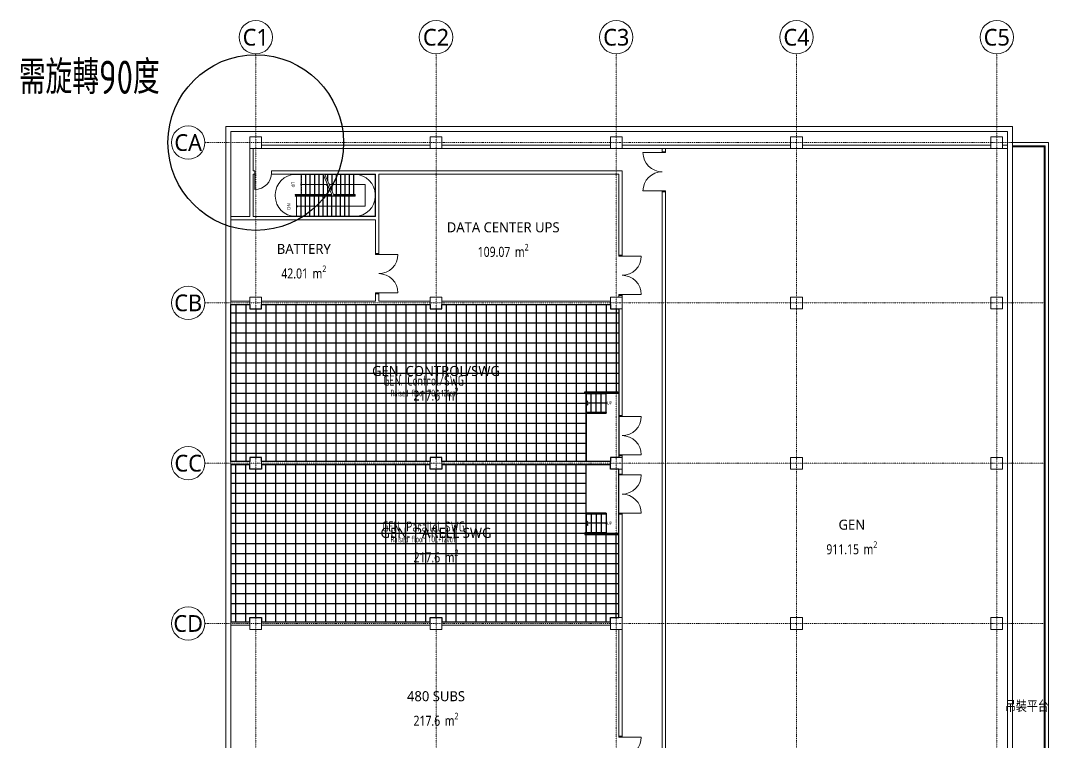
# Model space of a CAD drawing. Extents: x -186874 to 511851, y 4933 to 222627.
# Drawn here: x -186874 to -125285, y 30302 to 73531 of the extents above; entities that cross this region are included whole.
import ezdxf
from ezdxf.enums import TextEntityAlignment as Align

# ---------------------------------------------------------------- set-up
doc = ezdxf.new("R2010")
doc.units = 0
doc.header["$LTSCALE"] = 5
for name, pattern in [('CUP- L30$0$JJP_三點線', [0.9, 0.3, -0.15, 0, -0.15, 0, -0.15, 0, -0.15]), ('CUP- L30$0$JJP_虛線(退縮線、投影線、地下室範圍、非屬本工程、圖面分區)', [0.45, 0.3, -0.15]), ('XCDR30$0$HIDDEN2', [0.1875, 0.125, -0.0625])]:
    doc.linetypes.add(name, pattern=pattern)
for name, color, linetype in [('CUP- L30$0$A-OBJE-2D.Newcub', 252, 'Continuous'), ('CUP- L30$0$A-RAIL.Newcub', 252, 'Continuous'), ('CUP- L30$0$A-STRS.Newcub', 252, 'Continuous'), ('CUP- L30$0$A-TEXT.Newcub', 252, 'Continuous'), ('CUP- L30$0$A-WALL-EX.Newcub', 252, 'Continuous'), ('CUP- L30$0$A-WALL-IN.Newcub', 252, 'Continuous'), ('CUP- L30$0$A-ZONE.Newcub', 252, 'Continuous'), ('CUP- L30$0$Door', 252, 'Continuous'), ('CUP- L30$0$S-COL.Newcub', 252, 'Continuous'), ('CUP- L30$0$S-GRID.Newcub', 252, 'Continuous'), ('CUP- L30$0$S-SLAB-SHOW.Newcub', 252, 'Continuous'), ('XCDP30$0$A-CR-TT2', 1, 'Continuous'), ('XCDP30$0$A-CR-TXT', 2, 'Continuous'), ('XCDP30$0$A-ST-txt (200K)', 1, 'Continuous'), ('XCDP30$0$A-STAIR (200K)', 2, 'Continuous'), ('XCDR30$0$A-R-Divider', 75, 'XCDR30$0$HIDDEN2'), ('XCDR30$0$A-R-Plan_RH-120cm', 191, 'Continuous')]:
    doc.layers.add(name, color=color, linetype=linetype)
doc.layers.add('XCDR30$0$A-Area', color=170, linetype='Continuous', plot=False)
doc.styles.add('CUP- L30$0$aa-txt', font='isocp.shx', dxfattribs={"bigfont": 'chineset'})
doc.styles.add('CUP- L30$0$Standard', font='', dxfattribs={"width": 0.8})
doc.styles.add('XCDP30$0$AA-TXT', font='isocp.shx', dxfattribs={"width": 0.8, "bigfont": 'china.shx'})
doc.styles.add('XCDR30$0$AA-TXT', font='isocp.shx', dxfattribs={"width": 0.8, "bigfont": 'chineset.shx'})
doc.styles.get('CUP- L30$0$Standard').set_extended_font_data('Microsoft JhengHei')

# ---------------------------------------------------------------- blocks, each defined once
blk = doc.blocks.new('XCDP30')
at = {"layer": 'XCDP30$0$A-ST-txt (200K)'}
for p, q in [((-152981, 50625), (-152884, 50754)), ((-151781, 50625), (-152981, 50625)), ((-152981, 50625), (-152884, 50496)), ((-152981, 43425), (-152884, 43554)), ((-151781, 43425), (-152981, 43425)), ((-152981, 43425), (-152884, 43296))]:
    blk.add_line(p, q, dxfattribs=at)
for centre in [(-151781, 50625), (-151781, 43425)]:
    blk.add_circle(centre, 25, dxfattribs=at)
at = {"layer": 'XCDP30$0$A-STAIR (200K)'}
for p, q in [((-153056, 51290, 0), (-151081, 51290)), ((-153056, 51193, 0), (-153056, 51290, 0)), ((-153031, 51193, 0), (-153056, 51193, 0)), ((-153031, 51265, 0), (-151081, 51265)), ((-153031, 51193, 0), (-153031, 51265, 0)), ((-152991, 51225), (-151781, 51225, 0)), ((-152991, 51187, 0), (-152991, 51225, 0)), ((-152991, 51218), (-151781, 51218, 0)), ((-152991, 51193), (-151781, 51193, 0)), ((-151781, 51187, 0), (-152991, 51187)), ((-152981, 50063), (-152981, 51225)), ((-152681, 50063, 0), (-152681, 51187, 0)), ((-152381, 50063, 0), (-152381, 51187, 0)), ((-152081, 50063, 0), (-152081, 51187, 0)), ((-151781, 50025, 0), (-151781, 51225, 0)), ((-151781, 51187, 0), (-151781, 51225, 0)), ((-151081, 51265), (-151081, 51290)), ((-151781, 50063), (-152991, 50063)), ((-152991, 50063, 0), (-152991, 50025, 0)), ((-152991, 50056), (-151781, 50056)), ((-152991, 50031), (-151781, 50031)), ((-152991, 50025), (-151781, 50025)), ((-151781, 50025, 0), (-152981, 50025, 0)), ((-151781, 50063), (-151781, 50025)), ((-152991, 44025), (-151781, 44025)), ((-152991, 43987, 0), (-152991, 44025, 0)), ((-152991, 44018), (-151781, 44018)), ((-152991, 43993), (-151781, 43993)), ((-151781, 43987), (-152991, 43987)), ((-151781, 44025, 0), (-152981, 44025, 0)), ((-152981, 43987), (-152981, 42825)), ((-152681, 43987, 0), (-152681, 42863, 0)), ((-152381, 43987, 0), (-152381, 42863, 0)), ((-152081, 43987, 0), (-152081, 42863, 0)), ((-151781, 44025, 0), (-151781, 42825, 0)), ((-151781, 43987), (-151781, 44025)), ((-153056, 42856, 0), (-153056, 42760, 0)), ((-153031, 42856, 0), (-153056, 42856, 0)), ((-153056, 42760, 0), (-151081, 42760)), ((-153031, 42856, 0), (-153031, 42785, 0)), ((-153031, 42785, 0), (-151081, 42785)), ((-151781, 42863, 0), (-152991, 42863)), ((-152991, 42863, 0), (-152991, 42825, 0)), ((-152991, 42856), (-151781, 42856, 0)), ((-152991, 42831), (-151781, 42831, 0)), ((-152991, 42825), (-151781, 42825, 0)), ((-151781, 42863, 0), (-151781, 42825, 0)), ((-151081, 42785), (-151081, 42760))]:
    blk.add_line(p, q, dxfattribs=at)
at = {"layer": 'XCDP30$0$A-CR-TT2', "style": 'XCDP30$0$AA-TXT', "width": 0.6}
for p in [(-162728, 51223), (-162728, 42483)]:
    blk.add_text('Raised floor TOC+120cm', height=400, dxfattribs=at).set_placement(p, align=Align.MIDDLE)
at = {"layer": 'XCDP30$0$A-CR-TXT', "style": 'XCDP30$0$AA-TXT', "width": 0.8}
for s, p in [('GEN. Control/SWG', (-162728, 51973)), ('GEN. Parallel SWG', (-162728, 43233))]:
    blk.add_text(s, height=600, dxfattribs=at).set_placement(p, align=Align.MIDDLE)
at = {"layer": 'XCDP30$0$A-ST-txt (200K)', "style": 'XCDP30$0$AA-TXT', "width": 0.8}
for p in [(-151584, 50625), (-151584, 43425)]:
    blk.add_text('UP', height=200, dxfattribs=at).set_placement(p, align=Align.MIDDLE)
blk = doc.blocks.new('CUP- L30')
at = {"layer": 'CUP- L30$0$A-OBJE-2D.Newcub', "lineweight": 0}
blk.add_line((-171611, 63010), (-171611, 63110), dxfattribs=at)
for centre, start, end in [((-170411, 63110), 90, 180), ((-166831, 63110), 0, 90), ((-170411, 63010), 180, 270), ((-166831, 63010), 270, 0)]:
    blk.add_arc(centre, 1200, start, end, dxfattribs=at)
at = {"layer": 'CUP- L30$0$A-RAIL.Newcub', "lineweight": 0}
for p, q in [((-127431, 66025), (-127431, 65975)), ((-125485, 66025), (-127431, 66025)), ((-127431, 66025), (-127431, 65975)), ((-125485, 66025), (-127431, 66025)), ((-127431, 66025), (-127431, 65975)), ((-125485, 66025), (-127431, 66025)), ((-127431, 66025), (-127431, 65975)), ((-125485, 66025), (-127431, 66025)), ((-127431, 66025), (-127431, 65975)), ((-125485, 66025), (-127431, 66025)), ((-127431, 65975), (-125535, 65975)), ((-127431, 65975), (-125535, 65975)), ((-127431, 65975), (-125535, 65975)), ((-127431, 65975), (-125535, 65975)), ((-127431, 65975), (-125535, 65975)), ((-125535, 65975), (-125535, 8875)), ((-125535, 65975), (-125535, 8875)), ((-125535, 65975), (-125535, 8875)), ((-125535, 65975), (-125535, 8875)), ((-125535, 65975), (-125535, 8875)), ((-125485, 8825), (-125485, 66025)), ((-125485, 8825), (-125485, 66025)), ((-125485, 8825), (-125485, 66025)), ((-125485, 8825), (-125485, 66025)), ((-125485, 8825), (-125485, 66025))]:
    blk.add_line(p, q, dxfattribs=at)
at = {"layer": 'CUP- L30$0$A-RAIL.Newcub', "lineweight": 0, "flags": 128}
for points in [[(-126487, 66025), (-126487, 65975), (-126477, 65975), (-126477, 66025)], [(-126387, 66025), (-126387, 65975), (-126377, 65975), (-126377, 66025)], [(-125485, 65977), (-125535, 65977), (-125535, 65967), (-125485, 65967)], [(-125485, 65877), (-125535, 65877), (-125535, 65867), (-125485, 65867)], [(-125485, 64977), (-125535, 64977), (-125535, 64967), (-125485, 64967)], [(-125485, 64877), (-125535, 64877), (-125535, 64867), (-125485, 64867)], [(-125485, 63977), (-125535, 63977), (-125535, 63967), (-125485, 63967)], [(-125485, 63877), (-125535, 63877), (-125535, 63867), (-125485, 63867)], [(-125485, 62977), (-125535, 62977), (-125535, 62967), (-125485, 62967)], [(-125485, 62877), (-125535, 62877), (-125535, 62867), (-125485, 62867)], [(-125485, 61977), (-125535, 61977), (-125535, 61967), (-125485, 61967)], [(-125485, 61877), (-125535, 61877), (-125535, 61867), (-125485, 61867)], [(-125485, 60977), (-125535, 60977), (-125535, 60967), (-125485, 60967)], [(-125485, 60877), (-125535, 60877), (-125535, 60867), (-125485, 60867)], [(-125485, 59977), (-125535, 59977), (-125535, 59967), (-125485, 59967)], [(-125485, 59877), (-125535, 59877), (-125535, 59867), (-125485, 59867)], [(-125485, 58977), (-125535, 58977), (-125535, 58967), (-125485, 58967)], [(-125485, 58877), (-125535, 58877), (-125535, 58867), (-125485, 58867)], [(-125485, 57977), (-125535, 57977), (-125535, 57967), (-125485, 57967)], [(-125485, 57877), (-125535, 57877), (-125535, 57867), (-125485, 57867)], [(-125485, 56978), (-125535, 56978), (-125535, 56968), (-125485, 56968)], [(-125485, 56878), (-125535, 56878), (-125535, 56868), (-125485, 56868)], [(-125485, 55978), (-125535, 55978), (-125535, 55968), (-125485, 55968)], [(-125485, 55878), (-125535, 55878), (-125535, 55868), (-125485, 55868)], [(-125485, 54978), (-125535, 54978), (-125535, 54968), (-125485, 54968)], [(-125485, 54878), (-125535, 54878), (-125535, 54868), (-125485, 54868)], [(-125485, 53978), (-125535, 53978), (-125535, 53968), (-125485, 53968)], [(-125485, 53878), (-125535, 53878), (-125535, 53868), (-125485, 53868)], [(-125485, 52978), (-125535, 52978), (-125535, 52968), (-125485, 52968)], [(-125485, 52878), (-125535, 52878), (-125535, 52868), (-125485, 52868)], [(-125485, 51978), (-125535, 51978), (-125535, 51968), (-125485, 51968)], [(-125485, 51878), (-125535, 51878), (-125535, 51868), (-125485, 51868)], [(-125485, 50978), (-125535, 50978), (-125535, 50968), (-125485, 50968)], [(-125485, 50878), (-125535, 50878), (-125535, 50868), (-125485, 50868)], [(-125485, 49978), (-125535, 49978), (-125535, 49968), (-125485, 49968)], [(-125485, 49878), (-125535, 49878), (-125535, 49868), (-125485, 49868)], [(-125485, 48978), (-125535, 48978), (-125535, 48968), (-125485, 48968)], [(-125485, 48878), (-125535, 48878), (-125535, 48868), (-125485, 48868)], [(-125485, 47978), (-125535, 47978), (-125535, 47968), (-125485, 47968)], [(-125485, 47878), (-125535, 47878), (-125535, 47868), (-125485, 47868)], [(-125485, 46979), (-125535, 46979), (-125535, 46969), (-125485, 46969)], [(-125485, 46879), (-125535, 46879), (-125535, 46869), (-125485, 46869)], [(-125485, 45979), (-125535, 45979), (-125535, 45969), (-125485, 45969)], [(-125485, 45879), (-125535, 45879), (-125535, 45869), (-125485, 45869)], [(-125485, 44979), (-125535, 44979), (-125535, 44969), (-125485, 44969)], [(-125485, 44879), (-125535, 44879), (-125535, 44869), (-125485, 44869)], [(-125485, 43979), (-125535, 43979), (-125535, 43969), (-125485, 43969)], [(-125485, 43879), (-125535, 43879), (-125535, 43869), (-125485, 43869)], [(-125485, 42979), (-125535, 42979), (-125535, 42969), (-125485, 42969)], [(-125485, 42879), (-125535, 42879), (-125535, 42869), (-125485, 42869)], [(-125485, 41979), (-125535, 41979), (-125535, 41969), (-125485, 41969)], [(-125485, 41879), (-125535, 41879), (-125535, 41869), (-125485, 41869)], [(-125485, 40979), (-125535, 40979), (-125535, 40969), (-125485, 40969)], [(-125485, 40879), (-125535, 40879), (-125535, 40869), (-125485, 40869)], [(-125485, 39979), (-125535, 39979), (-125535, 39969), (-125485, 39969)], [(-125485, 39879), (-125535, 39879), (-125535, 39869), (-125485, 39869)], [(-125485, 38979), (-125535, 38979), (-125535, 38969), (-125485, 38969)], [(-125485, 38879), (-125535, 38879), (-125535, 38869), (-125485, 38869)], [(-125485, 37980), (-125535, 37980), (-125535, 37970), (-125485, 37970)], [(-125485, 37880), (-125535, 37880), (-125535, 37870), (-125485, 37870)], [(-125485, 36980), (-125535, 36980), (-125535, 36970), (-125485, 36970)], [(-125485, 36880), (-125535, 36880), (-125535, 36870), (-125485, 36870)], [(-125485, 35980), (-125535, 35980), (-125535, 35970), (-125485, 35970)], [(-125485, 35880), (-125535, 35880), (-125535, 35870), (-125485, 35870)], [(-125485, 34980), (-125535, 34980), (-125535, 34970), (-125485, 34970)], [(-125485, 34880), (-125535, 34880), (-125535, 34870), (-125485, 34870)], [(-125485, 33980), (-125535, 33980), (-125535, 33970), (-125485, 33970)], [(-125485, 33880), (-125535, 33880), (-125535, 33870), (-125485, 33870)], [(-125485, 32980), (-125535, 32980), (-125535, 32970), (-125485, 32970)], [(-125485, 32880), (-125535, 32880), (-125535, 32870), (-125485, 32870)], [(-125485, 31980), (-125535, 31980), (-125535, 31970), (-125485, 31970)], [(-125485, 31880), (-125535, 31880), (-125535, 31870), (-125485, 31870)], [(-125485, 30980), (-125535, 30980), (-125535, 30970), (-125485, 30970)], [(-125485, 30880), (-125535, 30880), (-125535, 30870), (-125485, 30870)]]:
    blk.add_lwpolyline(points, close=True, dxfattribs=at)
at = {"layer": 'CUP- L30$0$A-STRS.Newcub', "lineweight": 0}
for p, q in [((-170051, 64330), (-170411, 64330)), ((-170411, 64330), (-170411, 64310)), ((-170411, 64310), (-170051, 64310)), ((-168760, 64330), (-170051, 64330)), ((-170051, 64310), (-168751, 64310)), ((-169791, 64310), (-170051, 64310)), ((-170051, 64310), (-170051, 63110)), ((-169791, 63110), (-169791, 64310)), ((-169531, 64310), (-169791, 64310)), ((-169791, 64310), (-169791, 63110)), ((-169531, 63110), (-169531, 64310)), ((-169271, 64310), (-169531, 64310)), ((-169531, 64310), (-169531, 63110)), ((-169271, 63110), (-169271, 64310)), ((-169011, 64310), (-169271, 64310)), ((-169271, 64310), (-169271, 63110)), ((-169011, 63110), (-169011, 64310)), ((-168751, 64310), (-169011, 64310)), ((-169011, 64310), (-169011, 63110)), ((-168751, 63110), (-168751, 64310)), ((-168751, 64310), (-168751, 63110)), ((-168751, 64310), (-168231, 63110)), ((-166671, 64330), (-168651, 64330)), ((-168643, 64310), (-166671, 64310)), ((-168491, 64310), (-168643, 64310)), ((-168643, 64310), (-168123, 63110)), ((-168491, 63962), (-168491, 64310)), ((-168231, 64310), (-168491, 64310)), ((-168491, 64310), (-168491, 63962)), ((-168231, 63362), (-168231, 64310)), ((-167971, 64310), (-168231, 64310)), ((-168231, 64310), (-168231, 63362)), ((-167971, 63110), (-167971, 64310)), ((-167711, 64310), (-167971, 64310)), ((-167971, 64310), (-167971, 63110)), ((-167711, 63110), (-167711, 64310)), ((-167451, 64310), (-167711, 64310)), ((-167711, 64310), (-167711, 63110)), ((-167451, 63110), (-167451, 64310)), ((-167191, 64310), (-167451, 64310)), ((-167451, 64310), (-167451, 63110)), ((-167191, 63110), (-167191, 64310)), ((-167191, 64310), (-167191, 63110)), ((-166931, 64310), (-167191, 64310)), ((-166931, 63110), (-166931, 64310)), ((-165631, 64310), (-166931, 64310)), ((-166931, 64310), (-166931, 63110)), ((-166671, 64310), (-166671, 64330)), ((-165611, 64330), (-166671, 64330)), ((-166671, 64330), (-166671, 64310)), ((-166671, 64310), (-165631, 64310)), ((-165631, 64310), (-165631, 61810)), ((-165631, 61810), (-165631, 64310)), ((-165611, 61790), (-165611, 64330)), ((-170051, 63710), (-169791, 63710)), ((-169791, 63710), (-168491, 63710)), ((-168491, 63710), (-168541, 63760)), ((-168541, 63660), (-168491, 63710)), ((-168491, 63110), (-168491, 63710)), ((-168491, 63710), (-168491, 63110)), ((-168333, 63760), (-168383, 63710)), ((-168383, 63710), (-166931, 63710)), ((-168383, 63710), (-168333, 63660)), ((-166931, 63710), (-166231, 63710)), ((-166231, 63710), (-166231, 62410)), ((-170051, 63110), (-170411, 63110)), ((-170411, 63110), (-170411, 63090)), ((-170411, 63090), (-170051, 63090)), ((-170311, 63030), (-170411, 63030)), ((-170411, 63030), (-170411, 63010)), ((-170411, 63010), (-170311, 63010)), ((-170311, 63010), (-170331, 63010)), ((-170331, 63010), (-170331, 61810)), ((-166891, 63030), (-170311, 63030)), ((-170311, 63010), (-166891, 63010)), ((-170051, 63010), (-170311, 63010)), ((-168231, 63110), (-170051, 63110)), ((-170051, 63110), (-169791, 63110)), ((-170051, 63090), (-168223, 63090)), ((-170051, 63010), (-170051, 61810)), ((-169791, 63010), (-170051, 63010)), ((-170051, 61810), (-170051, 63010)), ((-169791, 63110), (-169531, 63110)), ((-169531, 63010), (-169791, 63010)), ((-169791, 63010), (-169791, 61810)), ((-169791, 61810), (-169791, 63010)), ((-169531, 63110), (-169271, 63110)), ((-169271, 63010), (-169531, 63010)), ((-169531, 63010), (-169531, 61810)), ((-169531, 61810), (-169531, 63010)), ((-169271, 63110), (-169011, 63110)), ((-169011, 63010), (-169271, 63010)), ((-169271, 63010), (-169271, 61810)), ((-169271, 61810), (-169271, 63010)), ((-169011, 63110), (-168751, 63110)), ((-168751, 63010), (-169011, 63010)), ((-169011, 63010), (-169011, 61810)), ((-169011, 61810), (-169011, 63010)), ((-168751, 63110), (-168491, 63110)), ((-168491, 63010), (-168751, 63010)), ((-168751, 63010), (-168751, 61810)), ((-168751, 61810), (-168751, 63010)), ((-168491, 63110), (-168231, 63110)), ((-168231, 63010), (-168491, 63010)), ((-168491, 63010), (-168491, 61810)), ((-168491, 61810), (-168491, 63010)), ((-167971, 63010), (-168231, 63010)), ((-168231, 63010), (-168231, 61810)), ((-168231, 61810), (-168231, 63010)), ((-166831, 63110), (-168123, 63110)), ((-168123, 63110), (-167971, 63110)), ((-168114, 63090), (-166851, 63090)), ((-167971, 63110), (-167711, 63110)), ((-167711, 63010), (-167971, 63010)), ((-167971, 63010), (-167971, 61810)), ((-167971, 61810), (-167971, 63010)), ((-167711, 63110), (-167451, 63110)), ((-167451, 63010), (-167711, 63010)), ((-167711, 63010), (-167711, 61810)), ((-167711, 61810), (-167711, 63010)), ((-167451, 63110), (-167191, 63110)), ((-167191, 63010), (-167451, 63010)), ((-167451, 63010), (-167451, 61810)), ((-167451, 61810), (-167451, 63010)), ((-167191, 63110), (-166931, 63110)), ((-166831, 63010), (-167191, 63010)), ((-167191, 63010), (-167191, 61810)), ((-167191, 61810), (-167191, 63010)), ((-166931, 63110), (-166831, 63110)), ((-166851, 63030), (-166891, 63030)), ((-166891, 63030), (-166891, 63010)), ((-166891, 63010), (-166891, 63030)), ((-166891, 63010), (-166831, 63010)), ((-166851, 63090), (-166851, 63030)), ((-166831, 63010), (-166831, 63110)), ((-166831, 63110), (-166831, 63010)), ((-170051, 62410), (-170311, 62410)), ((-167191, 62410), (-170051, 62410)), ((-166231, 62410), (-167191, 62410)), ((-170311, 61810), (-170411, 61810)), ((-170411, 61810), (-170411, 61790)), ((-170411, 61790), (-170311, 61790)), ((-170331, 61810), (-170311, 61810)), ((-166891, 61810), (-170311, 61810)), ((-170311, 61810), (-170051, 61810)), ((-170311, 61790), (-166891, 61790)), ((-170051, 61810), (-169791, 61810)), ((-169791, 61810), (-169531, 61810)), ((-169531, 61810), (-169271, 61810)), ((-169271, 61810), (-169011, 61810)), ((-169011, 61810), (-168751, 61810)), ((-168751, 61810), (-168491, 61810)), ((-168491, 61810), (-168231, 61810)), ((-168231, 61810), (-167971, 61810)), ((-167971, 61810), (-167711, 61810)), ((-167711, 61810), (-167451, 61810)), ((-167451, 61810), (-167191, 61810)), ((-167191, 61810), (-165631, 61810)), ((-165631, 61810), (-166891, 61810)), ((-166891, 61810), (-166891, 61790)), ((-166891, 61790), (-166891, 61810)), ((-166891, 61790), (-165611, 61790))]:
    blk.add_line(p, q, dxfattribs=at)
at = {"layer": 'CUP- L30$0$A-STRS.Newcub', "linetype": 'CUP- L30$0$JJP_虛線(退縮線、投影線、地下室範圍、非屬本工程、圖面分區)', "lineweight": 0}
for p, q in [((-170031, 64310), (-170031, 63110)), ((-169771, 64310), (-170031, 64310)), ((-169771, 63110), (-169771, 64310)), ((-169771, 64310), (-169771, 63110)), ((-169511, 64310), (-169771, 64310)), ((-169511, 63110), (-169511, 64310)), ((-169511, 64310), (-169511, 63110)), ((-169251, 64310), (-169511, 64310)), ((-169251, 63110), (-169251, 64310)), ((-169251, 64310), (-169251, 63110)), ((-168991, 64310), (-169251, 64310)), ((-168991, 63110), (-168991, 64310)), ((-168991, 64310), (-168991, 63110)), ((-168751, 64310), (-168991, 64310)), ((-168731, 63110), (-168731, 64264)), ((-168731, 64264), (-168731, 63110)), ((-168471, 64310), (-168643, 64310)), ((-168471, 63915), (-168471, 64310)), ((-168471, 64310), (-168471, 63915)), ((-168211, 64310), (-168471, 64310)), ((-168211, 63315), (-168211, 64310)), ((-168211, 64310), (-168211, 63315)), ((-167951, 64310), (-168211, 64310)), ((-167951, 63110), (-167951, 64310)), ((-167951, 64310), (-167951, 63110)), ((-167691, 64310), (-167951, 64310)), ((-167691, 63110), (-167691, 64310)), ((-167691, 64310), (-167691, 63110)), ((-167431, 64310), (-167691, 64310)), ((-167431, 63110), (-167431, 64310)), ((-167431, 64310), (-167431, 63110)), ((-167171, 64310), (-167431, 64310)), ((-167171, 63110), (-167171, 64310)), ((-167171, 64310), (-167171, 63110)), ((-166931, 64310), (-167171, 64310)), ((-166911, 64310), (-166931, 64310)), ((-166911, 63110), (-166911, 64310)), ((-166911, 64310), (-166911, 63110)), ((-165631, 64310), (-166911, 64310)), ((-165631, 61810), (-165631, 64310)), ((-168471, 63110), (-168471, 63664)), ((-168471, 63664), (-168471, 63110)), ((-170311, 63010), (-170331, 63010)), ((-170331, 63010), (-170331, 61810)), ((-170071, 63010), (-170311, 63010)), ((-169811, 63010), (-170071, 63010)), ((-170071, 63010), (-170071, 61810)), ((-170071, 61810), (-170071, 63010)), ((-170031, 63110), (-169771, 63110)), ((-169551, 63010), (-169811, 63010)), ((-169811, 63010), (-169811, 61810)), ((-169811, 61810), (-169811, 63010)), ((-169771, 63110), (-169511, 63110)), ((-169291, 63010), (-169551, 63010)), ((-169551, 63010), (-169551, 61810)), ((-169551, 61810), (-169551, 63010)), ((-169511, 63110), (-169251, 63110)), ((-169031, 63010), (-169291, 63010)), ((-169291, 63010), (-169291, 61810)), ((-169291, 61810), (-169291, 63010)), ((-169251, 63110), (-168991, 63110)), ((-168771, 63010), (-169031, 63010)), ((-169031, 63010), (-169031, 61810)), ((-169031, 61810), (-169031, 63010)), ((-168991, 63110), (-168731, 63110)), ((-168511, 63010), (-168771, 63010)), ((-168771, 63010), (-168771, 61810)), ((-168771, 61810), (-168771, 63010)), ((-168731, 63110), (-168471, 63110)), ((-168251, 63010), (-168511, 63010)), ((-168511, 63010), (-168511, 61810)), ((-168511, 61810), (-168511, 63010)), ((-168471, 63110), (-168231, 63110)), ((-167991, 63010), (-168251, 63010)), ((-168251, 63010), (-168251, 61810)), ((-168251, 61810), (-168251, 63010)), ((-168123, 63110), (-167951, 63110)), ((-167731, 63010), (-167991, 63010)), ((-167991, 63010), (-167991, 61810)), ((-167991, 61810), (-167991, 63010)), ((-167951, 63110), (-167691, 63110)), ((-167471, 63010), (-167731, 63010)), ((-167731, 63010), (-167731, 61810)), ((-167731, 61810), (-167731, 63010)), ((-167691, 63110), (-167431, 63110)), ((-167211, 63010), (-167471, 63010)), ((-167471, 63010), (-167471, 61810)), ((-167471, 61810), (-167471, 63010)), ((-167431, 63110), (-167171, 63110)), ((-166831, 63010), (-167211, 63010)), ((-167211, 63010), (-167211, 61810)), ((-167211, 61810), (-167211, 63010)), ((-167171, 63110), (-166931, 63110)), ((-166931, 63110), (-166911, 63110)), ((-166911, 63110), (-166831, 63110)), ((-166831, 63110), (-166831, 63010)), ((-170331, 61810), (-170311, 61810)), ((-170311, 61810), (-170071, 61810)), ((-170071, 61810), (-169811, 61810)), ((-169811, 61810), (-169551, 61810)), ((-169551, 61810), (-169291, 61810)), ((-169291, 61810), (-169031, 61810)), ((-169031, 61810), (-168771, 61810)), ((-168771, 61810), (-168511, 61810)), ((-168511, 61810), (-168251, 61810)), ((-168251, 61810), (-167991, 61810)), ((-167991, 61810), (-167731, 61810)), ((-167731, 61810), (-167471, 61810)), ((-167471, 61810), (-167211, 61810)), ((-167211, 61810), (-165631, 61810))]:
    blk.add_line(p, q, dxfattribs=at)
at = {"layer": 'CUP- L30$0$A-STRS.Newcub', "lineweight": 0, "flags": 128}
for points in [[(-170051, 63673, 1), (-170051, 63748, 1)], [(-170311, 62373, 1), (-170311, 62448, 1)]]:
    blk.add_lwpolyline(points, format="xyb", close=True, dxfattribs=at)
at = {"layer": 'CUP- L30$0$A-WALL-EX.Newcub', "lineweight": 0, "flags": 128}
for points in [[(-174581, 67196), (-174581, 66896)], [(-127731, 67196), (-174581, 67196)], [(-127431, 67196), (-127731, 67196)], [(-127431, 7674), (-127431, 67196)], [(-174581, 66896), (-174581, 18623)], [(-174281, 66896), (-127731, 66896)], [(-174281, 18623), (-174281, 66896)], [(-127731, 66896), (-127731, 7974)]]:
    blk.add_lwpolyline(points, dxfattribs=at)
at = {"layer": 'CUP- L30$0$A-WALL-IN.Newcub', "lineweight": 0}
for p, q in [((-148431, 65675), (-148431, 65687)), ((-148431, 65675), (-148231, 65675)), ((-172831, 64530), (-172831, 64415)), ((-172831, 64415), (-172831, 64330)), ((-171831, 64530), (-171831, 64415)), ((-171831, 64415), (-171831, 64330)), ((-148431, 63275), (-148431, 63263)), ((-148431, 63275), (-148231, 63275)), ((-165611, 59575), (-165611, 59587)), ((-165611, 59575), (-165411, 59575)), ((-151031, 59475), (-151031, 59487)), ((-151031, 59475), (-150831, 59475)), ((-165611, 57175), (-165611, 57163)), ((-165611, 57175), (-165411, 57175)), ((-151031, 57075), (-151031, 57063)), ((-151031, 57075), (-150831, 57075)), ((-151031, 49875), (-151031, 49887)), ((-151031, 49875), (-150831, 49875)), ((-151031, 47475), (-151031, 47463)), ((-151031, 47475), (-150831, 47475)), ((-151031, 46375), (-151031, 46387)), ((-151031, 46375), (-150831, 46375)), ((-151031, 43975), (-151031, 43963)), ((-151031, 43975), (-150831, 43975)), ((-151031, 30675), (-151031, 30687)), ((-151031, 30675), (-150831, 30675))]:
    blk.add_line(p, q, dxfattribs=at)
at = {"layer": 'CUP- L30$0$A-WALL-IN.Newcub', "lineweight": 0, "flags": 128}
for points in [[(-162331, 66075), (-172431, 66075)], [(-151531, 66075), (-161631, 66075)], [(-140731, 66075), (-150831, 66075)], [(-128731, 66075), (-140031, 66075)], [(-127731, 66075), (-128031, 66075)], [(-127731, 66075), (-127731, 65875)], [(-173131, 65875), (-173131, 61790)], [(-172931, 64530), (-172931, 65875)], [(-172431, 65875), (-162331, 65875)], [(-161631, 65875), (-151531, 65875)], [(-150831, 65875), (-140731, 65875)], [(-148231, 65875), (-148431, 65875)], [(-148431, 65875), (-148431, 65675)], [(-148231, 65675), (-148231, 65875)], [(-140031, 65875), (-128731, 65875)], [(-128031, 65875), (-127731, 65875)], [(-172831, 64530), (-172931, 64530)], [(-172931, 64330), (-172831, 64330)], [(-172931, 61790), (-172931, 64330)], [(-151031, 64530), (-171831, 64530)], [(-171831, 64330), (-165611, 64330)], [(-165611, 64330), (-165611, 61790)], [(-165411, 64330), (-151031, 64330)], [(-165411, 59575), (-165411, 64330)], [(-150831, 64530), (-151031, 64530)], [(-151031, 64330), (-151031, 59475)], [(-150831, 59475), (-150831, 64530)], [(-148431, 63275), (-148431, 21575)], [(-148231, 21575), (-148231, 63275)], [(-173131, 61790), (-174281, 61790)], [(-174281, 61790), (-174281, 61590)], [(-174281, 61590), (-165611, 61590)], [(-165611, 61790), (-172931, 61790)], [(-165611, 61590), (-165611, 59575)], [(-173131, 56725), (-174281, 56725)], [(-174281, 56725), (-174281, 56525)], [(-165611, 56725), (-172431, 56725)], [(-165611, 57175), (-165611, 56725)], [(-165411, 56725), (-165411, 57175)], [(-162331, 56725), (-165411, 56725)], [(-151531, 56725), (-161631, 56725)], [(-151031, 57075), (-151031, 56975)], [(-150831, 56975), (-150831, 57075)], [(-174281, 56525), (-173131, 56525)], [(-172431, 56525), (-162331, 56525)], [(-161631, 56525), (-151531, 56525)], [(-151031, 56275), (-151031, 49875)], [(-150831, 49875), (-150831, 56275)], [(-151031, 47475), (-151031, 47375)], [(-150831, 47375), (-150831, 47475)], [(-173131, 47125), (-174281, 47125)], [(-174281, 47125), (-174281, 46925)], [(-174281, 46925), (-173131, 46925)], [(-162331, 47125), (-172431, 47125)], [(-172431, 46925), (-162331, 46925)], [(-151531, 47125), (-161631, 47125)], [(-161631, 46925), (-151531, 46925)], [(-151031, 46675), (-151031, 46375)], [(-150831, 46375), (-150831, 46675)], [(-151031, 43975), (-151031, 37775)], [(-150831, 37775), (-150831, 43975)], [(-173131, 37525), (-174281, 37525)], [(-174281, 37525), (-174281, 37325)], [(-174281, 37325), (-173131, 37325)], [(-162331, 37525), (-172431, 37525)], [(-172431, 37325), (-162331, 37325)], [(-151531, 37525), (-161631, 37525)], [(-161631, 37325), (-151531, 37325)], [(-151031, 37075), (-151031, 30675)], [(-150831, 30675), (-150831, 37075)]]:
    blk.add_lwpolyline(points, dxfattribs=at)
at = {"layer": 'CUP- L30$0$Door', "lineweight": 0}
for p, q in [((-148431, 65625), (-149581, 65625)), ((-148431, 65675), (-148431, 65687)), ((-148431, 65675), (-148431, 65687)), ((-148431, 65625), (-148431, 65675)), ((-148431, 65675), (-148231, 65675)), ((-148431, 65675), (-148231, 65675)), ((-148431, 65675), (-148231, 65675)), ((-148231, 65625), (-148431, 65625)), ((-148231, 65675), (-148231, 65625)), ((-172831, 64530), (-172831, 64415)), ((-172831, 64530), (-172831, 64415)), ((-172831, 64415), (-172831, 63415)), ((-172831, 64415), (-172831, 64330)), ((-171831, 64530), (-171831, 64415)), ((-171831, 64530), (-171831, 64415)), ((-171831, 64415), (-171831, 64330)), ((-148431, 63325), (-149581, 63325)), ((-148431, 63275), (-148431, 63325)), ((-148431, 63325), (-148231, 63325)), ((-148231, 63275), (-148431, 63275)), ((-148431, 63275), (-148231, 63275)), ((-148431, 63275), (-148231, 63275)), ((-148431, 63275), (-148431, 63263)), ((-148431, 63275), (-148431, 63263)), ((-148231, 63325), (-148231, 63275)), ((-165611, 59575), (-165611, 59587)), ((-165611, 59575), (-165611, 59587)), ((-165611, 59575), (-165611, 59525)), ((-165411, 59575), (-165611, 59575)), ((-165611, 59575), (-165411, 59575)), ((-165611, 59575), (-165411, 59575)), ((-165611, 59525), (-165411, 59525)), ((-165411, 59525), (-165411, 59575)), ((-165411, 59525), (-164261, 59525)), ((-151031, 59475), (-151031, 59487)), ((-151031, 59475), (-151031, 59487)), ((-151031, 59475), (-151031, 59425)), ((-150831, 59475), (-151031, 59475)), ((-151031, 59475), (-150831, 59475)), ((-151031, 59475), (-150831, 59475)), ((-151031, 59425), (-150831, 59425)), ((-150831, 59425), (-150831, 59475)), ((-150831, 59425), (-149681, 59425)), ((-165411, 57225), (-165611, 57225)), ((-165611, 57225), (-165611, 57175)), ((-165611, 57175), (-165411, 57175)), ((-165611, 57175), (-165411, 57175)), ((-165611, 57175), (-165411, 57175)), ((-165611, 57175), (-165611, 57163)), ((-165611, 57175), (-165611, 57163)), ((-165411, 57175), (-165411, 57225)), ((-165411, 57225), (-164261, 57225)), ((-150831, 57125), (-151031, 57125)), ((-151031, 57125), (-151031, 57075)), ((-151031, 57075), (-150831, 57075)), ((-151031, 57075), (-150831, 57075)), ((-151031, 57075), (-150831, 57075)), ((-151031, 57075), (-151031, 57063)), ((-151031, 57075), (-151031, 57063)), ((-150831, 57075), (-150831, 57125)), ((-150831, 57125), (-149681, 57125)), ((-151031, 49875), (-151031, 49887)), ((-151031, 49875), (-151031, 49887)), ((-151031, 49875), (-151031, 49825)), ((-150831, 49875), (-151031, 49875)), ((-151031, 49875), (-150831, 49875)), ((-151031, 49875), (-150831, 49875)), ((-151031, 49825), (-150831, 49825)), ((-150831, 49825), (-150831, 49875)), ((-150831, 49825), (-149681, 49825)), ((-150831, 47525), (-151031, 47525)), ((-151031, 47525), (-151031, 47475)), ((-151031, 47475), (-150831, 47475)), ((-151031, 47475), (-150831, 47475)), ((-151031, 47475), (-150831, 47475)), ((-151031, 47475), (-151031, 47463)), ((-151031, 47475), (-151031, 47463)), ((-150831, 47475), (-150831, 47525)), ((-150831, 47525), (-149681, 47525)), ((-151031, 46375), (-151031, 46387)), ((-151031, 46375), (-151031, 46387)), ((-151031, 46325), (-151031, 46375)), ((-151031, 46375), (-150831, 46375)), ((-151031, 46375), (-150831, 46375)), ((-151031, 46375), (-150831, 46375)), ((-150831, 46325), (-151031, 46325)), ((-150831, 46375), (-150831, 46325)), ((-150831, 46325), (-149681, 46325)), ((-151031, 43975), (-151031, 44025)), ((-151031, 44025), (-150831, 44025)), ((-150831, 43975), (-151031, 43975)), ((-151031, 43975), (-150831, 43975)), ((-151031, 43975), (-150831, 43975)), ((-151031, 43975), (-151031, 43963)), ((-151031, 43975), (-151031, 43963)), ((-150831, 44025), (-150831, 43975)), ((-150831, 44025), (-149681, 44025)), ((-151031, 30675), (-151031, 30687)), ((-151031, 30675), (-151031, 30687)), ((-151031, 30675), (-151031, 30625)), ((-150831, 30675), (-151031, 30675)), ((-151031, 30675), (-150831, 30675)), ((-151031, 30675), (-150831, 30675)), ((-151031, 30625), (-150831, 30625)), ((-150831, 30625), (-150831, 30675)), ((-150831, 30625), (-149681, 30625))]:
    blk.add_line(p, q, dxfattribs=at)
for centre, radius, start, end in [((-148431, 65625), 1150, 180, 270), ((-172831, 64415), 1000, 270, 0), ((-148431, 63325), 1150, 90, 180), ((-165411, 59525), 1150, 270, 0), ((-150831, 59425), 1150, 270, 0), ((-165411, 57225), 1150, 0, 90), ((-150831, 57125), 1150, 0, 90), ((-150831, 49825), 1150, 270, 0), ((-150831, 47525), 1150, 0, 90), ((-150831, 46325), 1150, 270, 0), ((-150831, 44025), 1150, 0, 90), ((-150831, 30625), 1150, 270, 0)]:
    blk.add_arc(centre, radius, start, end, dxfattribs=at)
at = {"layer": 'CUP- L30$0$S-COL.Newcub', "lineweight": 0, "flags": 128}
for points in [[(-173131, 65875), (-172431, 65875), (-172431, 66575), (-173131, 66575)], [(-162331, 65875), (-161631, 65875), (-161631, 66575), (-162331, 66575)], [(-151531, 65875), (-150831, 65875), (-150831, 66575), (-151531, 66575)], [(-140731, 65875), (-140031, 65875), (-140031, 66575), (-140731, 66575)], [(-128731, 65875), (-128031, 65875), (-128031, 66575), (-128731, 66575)], [(-173131, 56275), (-172431, 56275), (-172431, 56975), (-173131, 56975)], [(-162331, 56275), (-161631, 56275), (-161631, 56975), (-162331, 56975)], [(-151531, 56275), (-150831, 56275), (-150831, 56975), (-151531, 56975)], [(-140731, 56275), (-140031, 56275), (-140031, 56975), (-140731, 56975)], [(-128731, 56275), (-128031, 56275), (-128031, 56975), (-128731, 56975)], [(-173131, 46675), (-172431, 46675), (-172431, 47375), (-173131, 47375)], [(-162331, 46675), (-161631, 46675), (-161631, 47375), (-162331, 47375)], [(-151531, 46675), (-150831, 46675), (-150831, 47375), (-151531, 47375)], [(-140731, 46675), (-140031, 46675), (-140031, 47375), (-140731, 47375)], [(-128731, 46675), (-128031, 46675), (-128031, 47375), (-128731, 47375)], [(-173131, 37075), (-172431, 37075), (-172431, 37775), (-173131, 37775)], [(-162331, 37075), (-161631, 37075), (-161631, 37775), (-162331, 37775)], [(-151531, 37075), (-150831, 37075), (-150831, 37775), (-151531, 37775)], [(-140731, 37075), (-140031, 37075), (-140031, 37775), (-140731, 37775)], [(-128731, 37075), (-128031, 37075), (-128031, 37775), (-128731, 37775)]]:
    blk.add_lwpolyline(points, close=True, dxfattribs=at)
at = {"layer": 'CUP- L30$0$S-GRID.Newcub', "linetype": 'CUP- L30$0$JJP_三點線', "lineweight": 0}
for p, q in [((-172781, 71521), (-172781, 71531)), ((-172781, 71521), (-172781, 5216)), ((-161981, 71521), (-161981, 71531)), ((-161981, 71521), (-161981, 5216)), ((-151181, 71521), (-151181, 71531)), ((-151181, 71521), (-151181, 5216)), ((-140381, 71521), (-140381, 71531)), ((-140381, 71521), (-140381, 5216)), ((-128381, 71521), (-128381, 71531)), ((-128381, 71521), (-128381, 5216)), ((-175821, 66225), (-175831, 66225)), ((-175821, 66225), (-125495, 66225)), ((-125495, 66225), (-125485, 66225)), ((-175821, 56625), (-175831, 56625)), ((-175821, 56625), (-125495, 56625)), ((-125495, 56625), (-125485, 56625)), ((-175821, 47025), (-175831, 47025)), ((-175821, 47025), (-125495, 47025)), ((-125495, 47025), (-125485, 47025)), ((-175821, 37425), (-175831, 37425)), ((-175821, 37425), (-125495, 37425)), ((-125495, 37425), (-125485, 37425))]:
    blk.add_line(p, q, dxfattribs=at)
at = {"layer": 'CUP- L30$0$S-GRID.Newcub', "lineweight": 0}
for centre in [(-172781, 72531), (-161981, 72531), (-151181, 72531), (-140381, 72531), (-128381, 72531), (-176831, 66225), (-176831, 56625), (-176831, 47025), (-176831, 37425)]:
    blk.add_circle(centre, 1000, dxfattribs=at)
at = {"layer": 'CUP- L30$0$S-GRID.Newcub', "linetype": 'CUP- L30$0$JJP_三點線', "lineweight": 0}
for p in [(-172781, 71521), (-172781, 71521), (-161981, 71521), (-161981, 71521), (-151181, 71521), (-151181, 71521), (-140381, 71521), (-140381, 71521), (-128381, 71521), (-128381, 71521), (-175821, 66225), (-175821, 66225), (-175821, 56625), (-175821, 56625), (-175821, 47025), (-175821, 47025), (-175821, 37425), (-175821, 37425)]:
    blk.add_point(p, dxfattribs=at)
at = {"layer": 'CUP- L30$0$S-SLAB-SHOW.Newcub', "lineweight": 0, "flags": 128}
blk.add_lwpolyline([(-127431, 8625), (-125285, 8625), (-125285, 66225), (-127431, 66225)], close=True, dxfattribs=at)
at = {"layer": 'DEFPOINTS'}
blk.add_circle((-172781, 66225), 5259, dxfattribs=at)
blk.add_blockref('XCDP30', (0, 0))
at = {"layer": 'CUP- L30$0$A-STRS.Newcub', "lineweight": 0, "char_height": 200, "attachment_point": 4, "style": 'CUP- L30$0$Standard'}
for s, insert, rotation in [('\\A1;UP', (-170561, 63884), 270), ('\\A1;DN', (-170803, 62208), 90)]:
    blk.add_mtext(s, dxfattribs=dict(at, insert=insert, rotation=rotation))
at = {"layer": 'CUP- L30$0$A-TEXT.Newcub', "linetype": 'Continuous', "lineweight": 0, "insert": (-126580, 32791), "char_height": 600, "attachment_point": 2, "style": 'CUP- L30$0$Standard'}
blk.add_mtext('\\A1;吊裝平台', dxfattribs=at)
at = {"layer": 'CUP- L30$0$A-ZONE.Newcub', "style": 'CUP- L30$0$Standard'}
for s, p in [('DATA CENTER UPS', (-157956, 61451)), ('BATTERY', (-169901, 60156)), ('GEN. CONTROL/SWG', (-161981, 52847)), ('GEN. PARELL SWG', (-161981, 43154)), ('GEN', (-137064, 43641)), ('480 SUBS', (-161981, 33371))]:
    blk.add_text(s, height=600, dxfattribs=at).set_placement(p, align=Align.TOP_CENTER)
at = {"layer": 'CUP- L30$0$A-ZONE.Newcub', "lineweight": 0, "char_height": 600, "attachment_point": 2, "style": 'CUP- L30$0$Standard'}
for s, insert in [('\\A1;\\pt0,1320;109.07{\\H0.66x;\\S^  ;} m{\\H0.66x;\\S2^  ;}', (-157956, 60156)), ('\\A1;\\pt0,1320;42.01{\\H0.66x;\\S^  ;} m{\\H0.66x;\\S2^  ;}', (-169901, 58860)), ('\\A1;\\pt0,1320;217.6{\\H0.66x;\\S^  ;} m{\\H0.66x;\\S2^  ;}', (-161981, 51551)), ('\\A1;\\pt0,1320;911.15{\\H0.66x;\\S^  ;} m{\\H0.66x;\\S2^  ;}', (-137064, 42346)), ('\\A1;\\pt0,1320;217.6{\\H0.66x;\\S^  ;} m{\\H0.66x;\\S2^  ;}', (-161981, 41859)), ('\\A1;\\pt0,1320;217.6{\\H0.66x;\\S^  ;} m{\\H0.66x;\\S2^  ;}', (-161981, 32076))]:
    blk.add_mtext(s, dxfattribs=dict(at, insert=insert))
at = {"layer": 'CUP- L30$0$S-GRID.Newcub', "style": 'CUP- L30$0$Standard'}
for s, p in [('C1', (-172781, 73034)), ('C2', (-161981, 73031)), ('C3', (-151181, 73031)), ('C4', (-140381, 73031)), ('C5', (-128381, 73031)), ('CA', (-176831, 66725)), ('CB', (-176831, 57125)), ('CC', (-176831, 47525)), ('CD', (-176831, 37925))]:
    blk.add_text(s, height=1000, dxfattribs=at).set_placement(p, align=Align.TOP_CENTER)
at = {"layer": 'DEFPOINTS', "style": 'CUP- L30$0$aa-txt', "width": 0.8}
blk.add_text('需旋轉90度', height=2000, dxfattribs=at).set_placement((-182756, 70244), align=Align.MIDDLE)
blk = doc.blocks.new('*U39')
at = {"ltscale": 0.5, "const_width": 0.5}
blk.add_lwpolyline([(0, 0), (0, 20)], dxfattribs=at)
at = {"color": 1, "style": 'XCDR30$0$AA-TXT', "width": 0.8}
for tag, p in [('NO.', (0.08, 0.07)), ('高度(H) m', (0.23, 0.07))]:
    blk.add_attdef(tag, text='', height=0.1, rotation=90, dxfattribs=at).set_placement(p, align=Align.MIDDLE_LEFT)
blk = doc.blocks.new('*U38')
at = {"ltscale": 0.5, "const_width": 0.5}
blk.add_lwpolyline([(0, 0), (0, 41.75)], dxfattribs=at)
at = {"color": 1, "style": 'XCDR30$0$AA-TXT', "width": 0.8}
for tag, p in [('NO.', (0.08, 0.07)), ('高度(H) m', (0.23, 0.07))]:
    blk.add_attdef(tag, text='', height=0.1, rotation=90, dxfattribs=at).set_placement(p, align=Align.MIDDLE_LEFT)
blk = doc.blocks.new('XCDR30')
at = {"layer": 'XCDR30$0$A-Area'}
for points in [[(-151031, 47375), (-151531, 47375), (-151531, 47125), (-161631, 47125), (-161631, 47375), (-162331, 47375), (-162331, 47125), (-172431, 47125), (-172431, 47375), (-173131, 47375), (-173131, 47125), (-174281, 47125), (-174281, 56525), (-173131, 56525), (-173131, 56275), (-172431, 56275), (-172431, 56525), (-162331, 56525), (-162331, 56275), (-161631, 56275), (-161631, 56525), (-151531, 56525), (-151531, 56275), (-151031, 56275)], [(-151031, 46675), (-151531, 46675), (-151531, 46925), (-161631, 46925), (-161631, 46675), (-162331, 46675), (-162331, 46925), (-172431, 46925), (-172431, 46675), (-173131, 46675), (-173131, 46925), (-174281, 46925), (-174281, 37525), (-173131, 37525), (-173131, 37775), (-172431, 37775), (-172431, 37525), (-162331, 37525), (-162331, 37775), (-161631, 37775), (-161631, 37525), (-151531, 37525), (-151531, 37775), (-151031, 37775)]]:
    blk.add_lwpolyline(points, close=True, dxfattribs=at)
at = {"layer": 'XCDR30$0$A-R-Plan_RH-120cm'}
for p, q in [((-173981, 56525), (-173981, 47125)), ((-173381, 56525), (-173381, 47125)), ((-172781, 56275), (-172781, 47375)), ((-172181, 56525), (-172181, 47125)), ((-171581, 56525), (-171581, 47125)), ((-170981, 56525), (-170981, 47125)), ((-170381, 56525), (-170381, 47125)), ((-169781, 56525), (-169781, 47125)), ((-169181, 56525), (-169181, 47125)), ((-168581, 56525), (-168581, 47125)), ((-167981, 56525), (-167981, 47125)), ((-167381, 56525), (-167381, 47125)), ((-166781, 56525), (-166781, 47125)), ((-166181, 56525), (-166181, 47125)), ((-165581, 56525), (-165581, 47125)), ((-164981, 56525), (-164981, 47125)), ((-164381, 56525), (-164381, 47125)), ((-163781, 56525), (-163781, 47125)), ((-163181, 56525), (-163181, 47125)), ((-162581, 56525), (-162581, 47125)), ((-161981, 56275), (-161981, 47375)), ((-161381, 56525), (-161381, 47125)), ((-160781, 56525), (-160781, 47125)), ((-160181, 56525), (-160181, 47125)), ((-159581, 56525), (-159581, 47125)), ((-158981, 56525), (-158981, 47125)), ((-158381, 56525), (-158381, 47125)), ((-157781, 56525), (-157781, 47125)), ((-157181, 56525), (-157181, 47125)), ((-156581, 56525), (-156581, 47125)), ((-155981, 56525), (-155981, 47125)), ((-155381, 56525), (-155381, 47125)), ((-154781, 56525), (-154781, 47125)), ((-154181, 56525), (-154181, 47125)), ((-153581, 56525), (-153581, 47125)), ((-152981, 56525), (-152981, 47125)), ((-152381, 56525), (-152381, 51225)), ((-151781, 56525), (-151781, 51225)), ((-151181, 56275), (-151181, 51225)), ((-174281, 56025), (-151031, 56025)), ((-174281, 55425), (-151031, 55425)), ((-174281, 54825), (-151031, 54825)), ((-174281, 54225), (-151031, 54225)), ((-174281, 53625), (-151031, 53625)), ((-174281, 53025), (-151031, 53025)), ((-174281, 52425), (-151031, 52425)), ((-174281, 51825), (-151031, 51825)), ((-174281, 51225), (-151031, 51225)), ((-174281, 50625), (-152981, 50625)), ((-174281, 50025), (-152981, 50025)), ((-174281, 49425), (-152981, 49425)), ((-174281, 48825), (-152981, 48825)), ((-174281, 48225), (-152981, 48225)), ((-174281, 47625), (-152981, 47625)), ((-173981, 37525), (-173981, 46925)), ((-173381, 37525), (-173381, 46925)), ((-172181, 37525), (-172181, 46925)), ((-171581, 37525), (-171581, 46925)), ((-170981, 37525), (-170981, 46925)), ((-170381, 37525), (-170381, 46925)), ((-169781, 37525), (-169781, 46925)), ((-169181, 37525), (-169181, 46925)), ((-168581, 37525), (-168581, 46925)), ((-167981, 37525), (-167981, 46925)), ((-167381, 37525), (-167381, 46925)), ((-166781, 37525), (-166781, 46925)), ((-166181, 37525), (-166181, 46925)), ((-165581, 37525), (-165581, 46925)), ((-164981, 37525), (-164981, 46925)), ((-164381, 37525), (-164381, 46925)), ((-163781, 37525), (-163781, 46925)), ((-163181, 37525), (-163181, 46925)), ((-162581, 37525), (-162581, 46925)), ((-161381, 37525), (-161381, 46925)), ((-160781, 37525), (-160781, 46925)), ((-160181, 37525), (-160181, 46925)), ((-159581, 37525), (-159581, 46925)), ((-158981, 37525), (-158981, 46925)), ((-158381, 37525), (-158381, 46925)), ((-157781, 37525), (-157781, 46925)), ((-157181, 37525), (-157181, 46925)), ((-156581, 37525), (-156581, 46925)), ((-155981, 37525), (-155981, 46925)), ((-155381, 37525), (-155381, 46925)), ((-154781, 37525), (-154781, 46925)), ((-154181, 37525), (-154181, 46925)), ((-153581, 37525), (-153581, 46925)), ((-152981, 37525), (-152981, 46925)), ((-174281, 46425), (-152981, 46425)), ((-172781, 37775), (-172781, 46675)), ((-161981, 37775), (-161981, 46675)), ((-174281, 45825), (-152981, 45825)), ((-174281, 45225), (-152981, 45225)), ((-174281, 44625), (-152981, 44625)), ((-174281, 44025), (-152981, 44025)), ((-174281, 43425), (-152981, 43425)), ((-174281, 42825), (-151031, 42825)), ((-152381, 37525), (-152381, 42825)), ((-151781, 37525), (-151781, 42825)), ((-151181, 37775), (-151181, 42825)), ((-174281, 42225), (-151031, 42225)), ((-174281, 41625), (-151031, 41625)), ((-174281, 41025), (-151031, 41025)), ((-174281, 40425), (-151031, 40425)), ((-174281, 39825), (-151031, 39825)), ((-174281, 39225), (-151031, 39225)), ((-174281, 38625), (-151031, 38625)), ((-174281, 38025), (-151031, 38025))]:
    blk.add_line(p, q, dxfattribs=at)
at = {"layer": 'XCDR30$0$A-R-Divider'}
ref = blk.add_blockref('*U39', (-153031, 51250), dxfattribs=dict(at, xscale=-100, yscale=100, zscale=100, rotation=270))
ref.add_attrib('高度(H) m', 'H=1.2m', dxfattribs={"layer": '0', "color": 1, "height": 10, "style": 'XCDR30$0$AA-TXT', "width": 0.8}).set_placement((-153024, 51272), align=Align.MIDDLE_LEFT)
ref = blk.add_blockref('*U38', (-153006, 51275), dxfattribs=dict(at, xscale=-100, yscale=100, zscale=100, rotation=180))
ref.add_attrib('高度(H) m', 'H=1.2m', dxfattribs={"layer": '0', "color": 1, "height": 10, "rotation": 90, "style": 'XCDR30$0$AA-TXT', "width": 0.8}).set_placement((-152984, 51236), align=Align.MIDDLE_LEFT)
at = {"layer": 'XCDR30$0$A-R-Divider', "xscale": 100, "yscale": 100, "zscale": 100}
blk.add_blockref('*U38', (-153006, 42775), dxfattribs=at).add_auto_attribs({'高度(H) m': 'H=1.2m'})
at = {"layer": 'XCDR30$0$A-R-Divider', "xscale": 100, "yscale": 100, "zscale": 100, "rotation": 270}
blk.add_blockref('*U39', (-153031, 42800), dxfattribs=at).add_auto_attribs({'高度(H) m': 'H=1.2m'})

msp = doc.modelspace()

# ---------------------------------------------------------------- block references
for name in ['XCDR30', 'CUP- L30']:
    msp.add_blockref(name, (0, 0))

doc.saveas('drawing.dxf')
